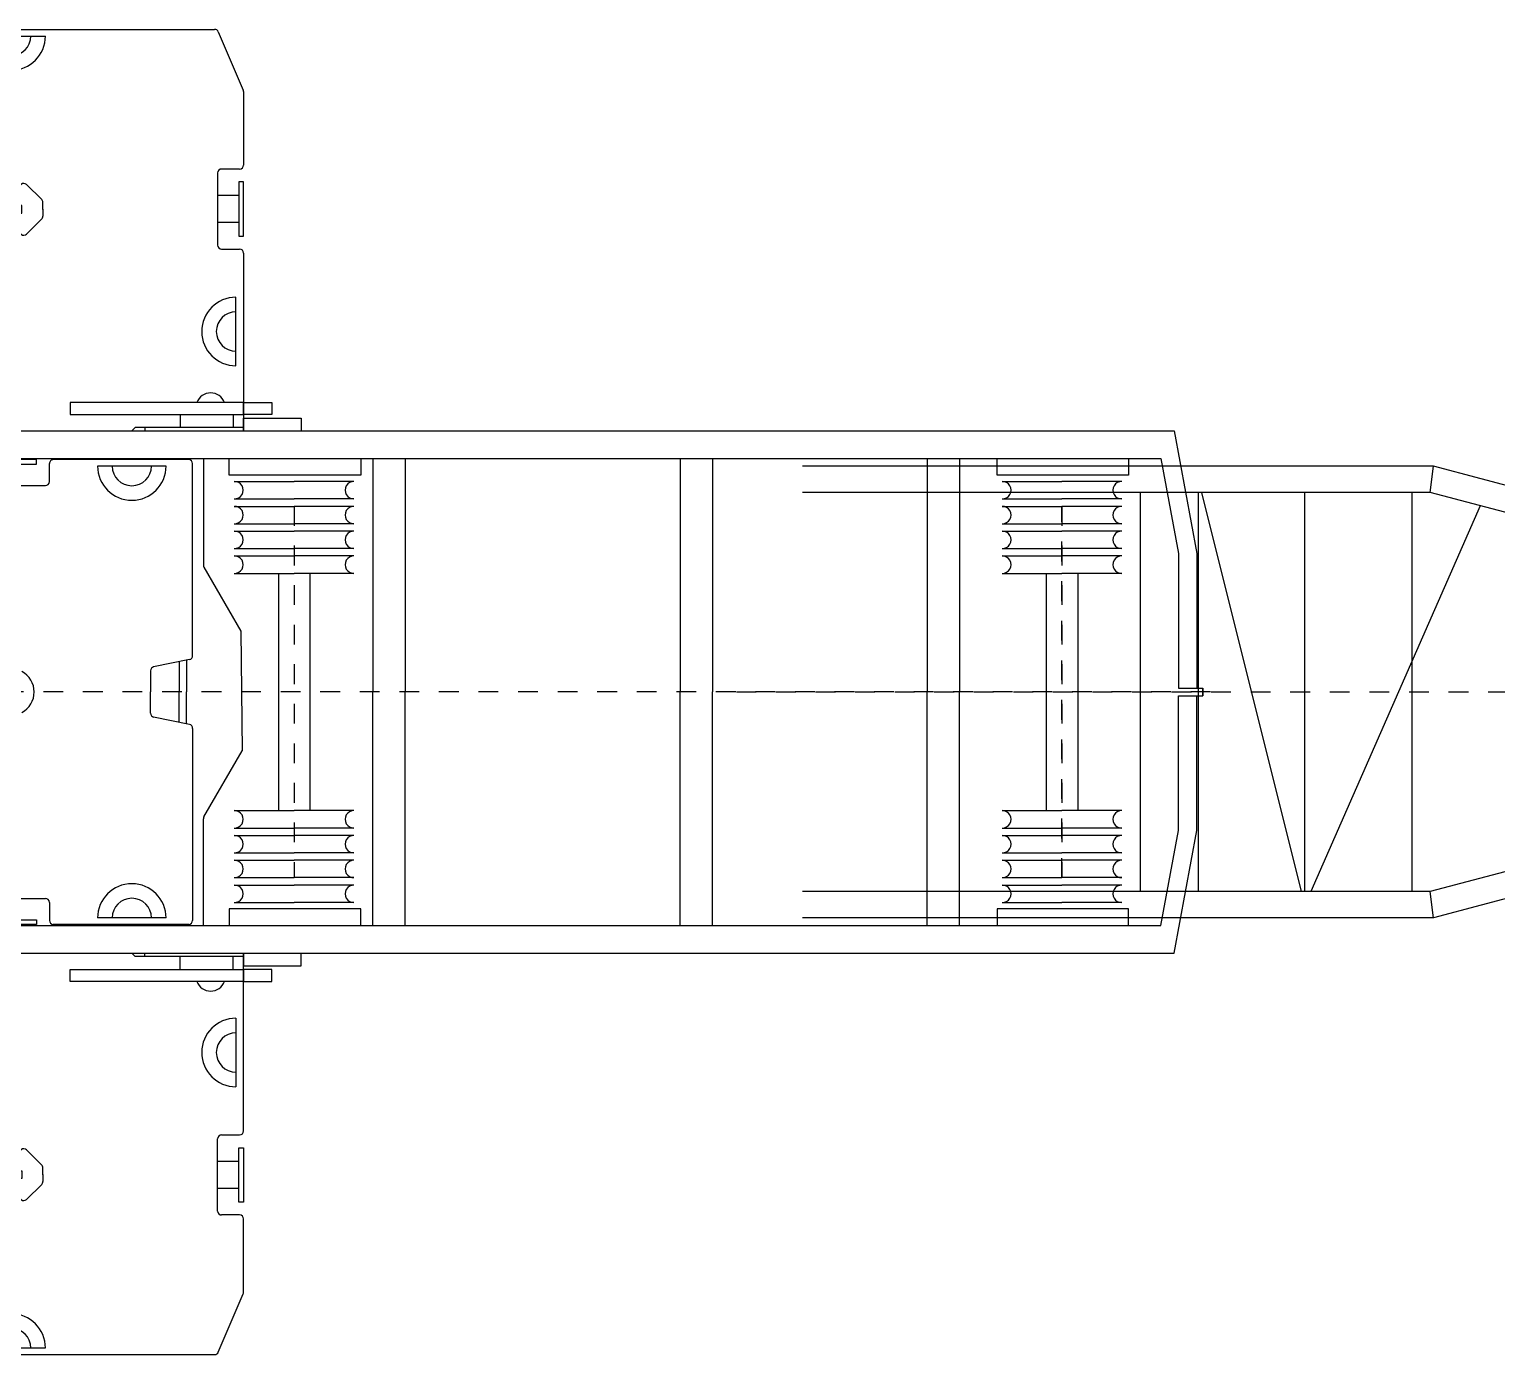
# Model space of a CAD drawing. Header units: millimetres. Extents: x 145 to 546, y 191 to 658.
# Drawn here: x 321.61 to 329.03, y 229.31 to 236.01 of the extents above; entities that cross this region are included whole.
import ezdxf

# ---------------------------------------------------------------- set-up
doc = ezdxf.new("R2010")
doc.units = ezdxf.units.MM
doc.linetypes.add('CENTER', pattern=[50.8, 31.75, -6.35, 6.35, -6.35])
doc.layers.add('Centerline', color=7, linetype='CENTER')

# ---------------------------------------------------------------- blocks, each defined once
blk = doc.blocks.new('DEMAG CC8800 CW')
for p, q in [((-1173.3, 3043.7), (-1047.2, 3337.9)), ((-1028.9, 3350), (1028.9, 3350)), ((-173.1, 3316.2), (173.1, 3316.2)), ((1047.2, 3337.9), (1173.5, 3042.9)), ((-1174.9, 2663.9), (-1174.9, 3035.8)), ((1175.1, 3035), (1175.1, 2663.9)), ((-1154.9, 2643.9), (-1063.6, 2643.9)), ((-1043.6, 2623.9), (-1043.6, 2259.2)), ((1043.8, 2623.9), (1043.8, 2259.2)), ((1155.1, 2643.9), (1063.8, 2643.9)), ((-36, 2489.2), (50.8, 2566.1)), ((154.7, 2489.1), (78.1, 2565.3)), ((-1151, 2509.6), (-1043.6, 2509.6)), ((-42.7, 2439.9), (-42.7, 2474.3)), ((160.6, 2439.9), (160.6, 2474.9)), ((1151.1, 2509.6), (1043.8, 2509.6)), ((-42.7, 2440.1), (-42.7, 2405.7)), ((-35.9, 2390.8), (51.1, 2314.1)), ((154.8, 2391.3), (78.4, 2315)), ((160.6, 2440.6), (160.7, 2405.5)), ((-1151, 2373.4), (-1043.6, 2373.4)), ((1151.1, 2373.4), (1043.8, 2373.4)), ((-1063.6, 2239.2), (-1154.9, 2239.2)), ((1063.8, 2239.2), (1155.1, 2239.2)), ((-1174.9, 1320), (-1174.9, 2219.2)), ((1175.1, 2219.2), (1175.1, 1320)), ((-1142.1, 1649.2), (-1142.1, 1995.4)), ((1136.6, 1649.2), (1136.6, 1995.4)), ((-1174.9, 1383.7), (-1104.4, 1383.7)), ((-1104.4, 1383.7), (-928.5, 1383.7)), ((-928.5, 1383.7), (-928.5, 1320)), ((626.5, 1336.4), (610.5, 1320)), ((676.3, 1336.4), (626.5, 1336.4)), ((854.7, 1403.3), (854.7, 1336.4)), ((1122.5, 1403.3), (1122.5, 1336.4)), ((-1174.9, -1180), (-1174.9, 1180)), ((971.8, 1180), (971.8, 641.6)), ((974.4, 631.6), (1161.4, 307.6)), ((1161.4, 307.6), (1167.2, -297.5)), ((974.4, -631.6), (1167.2, -297.5)), ((971.8, -1180), (971.8, -641.6)), ((-1174.9, -1320), (-1174.9, -2219.2)), ((-928.5, -1383.7), (-928.5, -1320)), ((626.5, -1336.4), (610.5, -1320)), ((1175.1, -2219.2), (1175.1, -1320)), ((-1174.9, -1383.7), (-1024.4, -1383.7)), ((-1024.4, -1383.7), (-928.5, -1383.7)), ((676.3, -1336.4), (626.5, -1336.4)), ((854.7, -1403.3), (854.7, -1336.4)), ((1122.5, -1403.3), (1122.5, -1336.4)), ((-1142.1, -1649.2), (-1142.1, -1995.4)), ((1136.6, -1649.2), (1136.6, -1995.4)), ((-1063.6, -2239.2), (-1154.9, -2239.2)), ((-1043.6, -2623.9), (-1043.6, -2259.2)), ((1043.8, -2623.9), (1043.8, -2259.2)), ((1063.8, -2239.2), (1155.1, -2239.2)), ((-1151, -2373.4), (-1043.6, -2373.4)), ((-35.9, -2390.8), (51.1, -2314.1)), ((154.8, -2391.3), (78.4, -2315)), ((1151.1, -2373.4), (1043.8, -2373.4)), ((-42.7, -2440.1), (-42.7, -2405.7)), ((-42.7, -2439.9), (-42.7, -2474.3)), ((160.6, -2440.6), (160.7, -2405.5)), ((160.6, -2439.9), (160.6, -2474.9)), ((-1151, -2509.6), (-1043.6, -2509.6)), ((-36, -2489.2), (50.8, -2566.1)), ((154.7, -2489.1), (78.1, -2565.3)), ((1151.1, -2509.6), (1043.8, -2509.6)), ((-1174.9, -2663.9), (-1174.9, -3035.8)), ((-1154.9, -2643.9), (-1063.6, -2643.9)), ((1155.1, -2643.9), (1063.8, -2643.9)), ((1175.1, -3035), (1175.1, -2663.9)), ((-1173.3, -3043.7), (-1047.2, -3337.9)), ((1047.2, -3337.9), (1173.5, -3042.9)), ((-173.1, -3316.2), (173.1, -3316.2)), ((-1028.9, -3350), (1028.9, -3350))]:
    blk.add_line(p, q)
for points in [[(-1151, 2578.9), (-1151, 2304.1), (-1174.9, 2304.1), (-1174.9, 2578.9)], [(1151.1, 2578.9), (1151.1, 2304.1), (1175.1, 2304.1), (1175.1, 2578.9)], [(-42.7, 2459.7), (-42.7, 2420.5), (53.9, 2420.5), (53.9, 2459.7)], [(1175.1, 1463.2), (1317.8, 1463.2), (1317.8, 1402.4), (1175.1, 1402.4)], [(1175.1, -1463.2), (1317.8, -1463.2), (1317.8, -1402.4), (1175.1, -1402.4)], [(-1151, -2578.9), (-1151, -2304.1), (-1174.9, -2304.1), (-1174.9, -2578.9)], [(1151.1, -2578.9), (1151.1, -2304.1), (1175.1, -2304.1), (1175.1, -2578.9)], [(-42.7, -2459.7), (-42.7, -2420.5), (53.9, -2420.5), (53.9, -2459.7)]]:
    blk.add_lwpolyline(points, close=True)
for points in [[(1075.6, 1463.2), (298.3, 1463.2), (298.3, 1403.3), (1075.6, 1403.3)], [(1075.6, 1403.3), (1175.1, 1403.3), (1175.1, 1463.2), (1075.6, 1463.2)], [(1075.6, 1336.4), (676.3, 1336.4), (676.3, 1320)], [(1175.1, 1320), (1175.1, 1336.4), (1075.6, 1336.4)], [(1175.1, 1320), (1175.1, 1383.7), (1465.9, 1383.7), (1465.9, 1320)], [(1175.1, -1336.4), (676.3, -1336.4), (676.3, -1320)], [(1175.1, -1320), (1175.1, -1383.7), (1465.9, -1383.7), (1465.9, -1320)], [(1075.6, -1463.2), (298.3, -1463.2), (298.3, -1403.3), (1075.6, -1403.3)], [(1075.6, -1403.3), (1175.1, -1403.3), (1175.1, -1463.2), (1075.6, -1463.2)]]:
    blk.add_lwpolyline(points)
for centre, radius, start, end in [((-1028.9, 3330), 20, 90, 156.80036), ((1028.9, 3330), 20, 23.16436, 90), ((0, 3316.2), 173.1, 180, 0), ((0, 3316.2), 99.3, 180, 0), ((-1154.9, 3035.8), 20, 156.80036, 180), ((1155.1, 3035), 20, 0, 23.16436), ((-1154.9, 2663.9), 20, 180, 270), ((-1063.6, 2623.9), 20, 0, 90), ((1063.8, 2623.9), 20, 90, 180), ((1155.1, 2663.9), 20, 270, 0), ((64, 2551.1), 20, 45.14796, 131.53618), ((-22.7, 2474.3), 20, 131.53618, 180), ((140.6, 2474.9), 20, 0, 45.14796), ((-22.7, 2405.8), 20, 180.13726, 228.60109), ((140.7, 2405.5), 20, 314.9893, 0.13726), ((64.3, 2329.1), 20, 228.60109, 314.9893), ((-1154.9, 2219.2), 20, 90, 180), ((-1063.6, 2259.2), 20, 270, 0), ((1063.8, 2259.2), 20, 180, 270), ((1155.1, 2219.2), 20, 0, 90), ((-1142.1, 1822.3), 173.1, 270, 90), ((1136.6, 1822.3), 173.1, 90, 270), ((-1142.1, 1822.3), 99.3, 270, 90), ((1136.6, 1822.3), 99.3, 90, 270), ((1008.5, 1437.4), 74.4, 20.25804, 159.74196), ((1008.5, 1437.4), 74.4, 20.25804, 25.51423), ((991.8, 641.6), 20, 180, 209.9901), ((991.8, -641.6), 20, 150.0099, 180), ((1008.5, -1437.4), 74.4, 200.25804, 339.74196), ((1008.5, -1437.4), 74.4, 334.48577, 339.74196), ((-1142.1, -1822.3), 173.1, 270, 90), ((1136.6, -1822.3), 173.1, 90, 270), ((-1142.1, -1822.3), 99.3, 270, 90), ((1136.6, -1822.3), 99.3, 90, 270), ((-1154.9, -2219.2), 20, 180, 270), ((1155.1, -2219.2), 20, 270, 0), ((-1063.6, -2259.2), 20, 0, 90), ((1063.8, -2259.2), 20, 90, 180), ((64.3, -2329.1), 20, 45.0107, 131.39891), ((-22.7, -2405.8), 20, 131.39891, 179.86274), ((140.7, -2405.5), 20, 359.86274, 45.0107), ((-22.7, -2474.3), 20, 180, 228.46382), ((140.6, -2474.9), 20, 314.85204, 0), ((64, -2551.1), 20, 228.46382, 314.85204), ((-1154.9, -2663.9), 20, 90, 180), ((-1063.6, -2623.9), 20, 270, 0), ((1063.8, -2623.9), 20, 180, 270), ((1155.1, -2663.9), 20, 0, 90), ((-1154.9, -3035.8), 20, 180, 203.19964), ((1155.1, -3035), 20, 336.83564, 0), ((0, -3316.2), 173.1, 0, 180), ((0, -3316.2), 99.3, 0, 180), ((1028.9, -3330), 20, 270, 336.83564), ((-1028.9, -3330), 20, 203.19964, 270)]:
    blk.add_arc(centre, radius, start, end)
blk = doc.blocks.new('DEMAG CC8800 PLATFORM TV')
for p, q in [((-15445.8, 1320), (-15561.7, 700)), ((-6221, 1320), (-15445.8, 1320)), ((-15378.8, 1180), (-15468.5, 700)), ((-6038.7, 1180), (-15378.8, 1180)), ((-14361.3, 1180), (-14361.3, 0)), ((-14197.4, 1180), (-14197.4, 0)), ((-13113.2, 1180), (-13113.2, 0)), ((-12949.3, 1180), (-12949.3, 0)), ((-11559.2, 1180), (-11559.2, 0)), ((-11395.2, 1180), (-11395.2, 0)), ((-10484.7, 183.8), (-10484.7, 1154.9)), ((-10464.7, 1174.9), (-9780.5, 1174.9)), ((-10464.7, 1174.9), (-9780.5, 1174.9)), ((-10350.6, 1142.1), (-10004.3, 1142.1)), ((-10350.6, 1142.1), (-10004.3, 1142.1)), ((-9760.5, 1063.6), (-9760.5, 1154.9)), ((-9760.5, 1063.6), (-9760.5, 1154.9)), ((-15181.5, 1064), (-14879.1, 1064)), ((-14576.7, 1064), (-14879.1, 1064)), ((-11300.4, 1064), (-10998, 1064)), ((-10695.5, 1064), (-10998, 1064)), ((-9375.9, 1043.6), (-9740.5, 1043.6)), ((-9375.9, 1043.6), (-9740.5, 1043.6)), ((-15181.5, 976.3), (-14879.1, 976.3)), ((-14576.7, 976.3), (-14879.1, 976.3)), ((-11300.4, 976.3), (-10998, 976.3)), ((-10695.5, 976.3), (-10998, 976.3)), ((-15181.5, 938.5), (-14879.1, 938.5)), ((-14576.7, 938.5), (-14879.1, 938.5)), ((-11300.4, 938.5), (-10998, 938.5)), ((-10695.5, 938.5), (-10998, 938.5)), ((-15181.5, 850.8), (-14879.1, 850.8)), ((-14576.7, 850.8), (-14879.1, 850.8)), ((-11300.4, 850.8), (-10998, 850.8)), ((-10695.5, 850.8), (-10998, 850.8)), ((-15181.5, 813), (-14879.1, 813)), ((-14576.7, 813), (-14879.1, 813)), ((-11300.4, 813), (-10998, 813)), ((-10695.5, 813), (-10998, 813)), ((-15561.7, 700), (-15561.7, 20)), ((-15468.5, 700), (-15468.5, 20)), ((-15181.5, 725.3), (-14879.1, 725.3)), ((-15181.5, 687.6), (-14879.1, 687.6)), ((-14576.7, 725.3), (-14879.1, 725.3)), ((-14576.7, 687.6), (-14879.1, 687.6)), ((-11300.4, 725.3), (-10998, 725.3)), ((-11300.4, 687.6), (-10998, 687.6)), ((-10695.5, 725.3), (-10998, 725.3)), ((-10695.5, 687.6), (-10998, 687.6)), ((-15181.5, 599.9), (-14879.1, 599.9)), ((-14959, -599.9), (-14959, 599.9)), ((-14576.7, 599.9), (-14879.1, 599.9)), ((-14799.2, -599.9), (-14799.2, 599.9)), ((-11300.4, 599.9), (-10998, 599.9)), ((-11077.9, -599.9), (-11077.9, 599.9)), ((-10695.5, 599.9), (-10998, 599.9)), ((-10918.1, -599.9), (-10918.1, 599.9)), ((-10468.8, 164.3), (-10287.5, 126.8)), ((-10453.1, 161), (-10453.1, 0)), ((-10417.5, 153.7), (-10417.5, 0)), ((-10271.5, 107.2), (-10271.5, 0)), ((-15468.5, 20), (-15592.3, 20)), ((-15592.3, -20), (-15592.3, 20)), ((-15468.5, 20), (-15592.3, 20)), ((-15592.3, 20), (-15592.3, -20)), ((-15468.5, -20), (-15592.3, -20)), ((-15468.5, -20), (-15592.3, -20)), ((-15561.7, -700), (-15561.7, -20)), ((-15468.5, -700), (-15468.5, -20)), ((-14361.3, -1180), (-14361.3, 0)), ((-14197.4, -1180), (-14197.4, 0)), ((-13113.2, -1180), (-13113.2, 0)), ((-12949.3, -1180), (-12949.3, 0)), ((-11559.2, -1180), (-11559.2, 0)), ((-11395.2, -1180), (-11395.2, 0)), ((-10453.1, -161), (-10453.1, 0)), ((-10417.5, -153.7), (-10417.5, 0)), ((-10271.5, -107.2), (-10271.5, 0)), ((-10468.8, -164.3), (-10287.5, -126.8)), ((-10484.7, -183.8), (-10484.7, -1154.9)), ((-11395.2, -1180), (-11395.2, -530)), ((-15181.5, -599.9), (-14879.1, -599.9)), ((-14576.7, -599.9), (-14879.1, -599.9)), ((-11300.4, -599.9), (-10998, -599.9)), ((-10695.5, -599.9), (-10998, -599.9)), ((-15445.8, -1320), (-15561.7, -700)), ((-15378.8, -1180), (-15468.5, -700)), ((-15181.5, -687.6), (-14879.1, -687.6)), ((-15181.5, -725.3), (-14879.1, -725.3)), ((-14576.7, -687.6), (-14879.1, -687.6)), ((-14576.7, -725.3), (-14879.1, -725.3)), ((-11300.4, -687.6), (-10998, -687.6)), ((-11300.4, -725.3), (-10998, -725.3)), ((-10695.5, -687.6), (-10998, -687.6)), ((-10695.5, -725.3), (-10998, -725.3)), ((-15181.5, -813), (-14879.1, -813)), ((-14576.7, -813), (-14879.1, -813)), ((-11300.4, -813), (-10998, -813)), ((-10695.5, -813), (-10998, -813)), ((-15181.5, -850.8), (-14879.1, -850.8)), ((-14576.7, -850.8), (-14879.1, -850.8)), ((-11300.4, -850.8), (-10998, -850.8)), ((-10695.5, -850.8), (-10998, -850.8)), ((-15181.5, -938.5), (-14879.1, -938.5)), ((-14576.7, -938.5), (-14879.1, -938.5)), ((-11300.4, -938.5), (-10998, -938.5)), ((-10695.5, -938.5), (-10998, -938.5)), ((-15181.5, -976.3), (-14879.1, -976.3)), ((-14576.7, -976.3), (-14879.1, -976.3)), ((-11300.4, -976.3), (-10998, -976.3)), ((-10695.5, -976.3), (-10998, -976.3)), ((-15181.5, -1064), (-14879.1, -1064)), ((-14576.7, -1064), (-14879.1, -1064)), ((-11300.4, -1064), (-10998, -1064)), ((-10695.5, -1064), (-10998, -1064)), ((-9760.5, -1063.6), (-9760.5, -1154.9)), ((-9760.5, -1063.6), (-9760.5, -1154.9)), ((-9375.9, -1043.6), (-9740.5, -1043.6)), ((-9375.9, -1043.6), (-9740.5, -1043.6)), ((-6038.7, -1180), (-15378.8, -1180)), ((-10464.7, -1174.9), (-9780.5, -1174.9)), ((-10464.7, -1174.9), (-9780.5, -1174.9)), ((-10350.6, -1142.1), (-10004.3, -1142.1)), ((-10350.6, -1142.1), (-10004.3, -1142.1)), ((-6221, -1320), (-15445.8, -1320))]:
    blk.add_line(p, q)
for points in [[(-14551.2, 1180), (-15216.3, 1180), (-15216.3, 1096.1), (-14551.2, 1096.1)], [(-10670, 1180), (-11335.1, 1180), (-11335.1, 1096.1), (-10670, 1096.1)], [(-9420.8, 1151), (-9695.6, 1151), (-9695.6, 1174.9), (-9420.8, 1174.9)], [(-9420.8, 1151), (-9695.6, 1151), (-9695.6, 1174.9), (-9420.8, 1174.9)], [(-14551.2, -1180), (-15216.3, -1180), (-15216.3, -1096.1), (-14551.2, -1096.1)], [(-10670, -1180), (-11335.1, -1180), (-11335.1, -1096.1), (-10670, -1096.1)], [(-9420.8, -1151), (-9695.6, -1151), (-9695.6, -1174.9), (-9420.8, -1174.9)], [(-9420.8, -1151), (-9695.6, -1151), (-9695.6, -1174.9), (-9420.8, -1174.9)]]:
    blk.add_lwpolyline(points, close=True)
for centre, radius, start, end in [((-10464.7, 1154.9), 20, 90, 180), ((-10177.4, 1142.1), 173.1, 180, 0), ((-10177.4, 1142.1), 173.1, 180, 0), ((-10177.4, 1142.1), 99.3, 180, 0), ((-10177.4, 1142.1), 99.3, 180, 0), ((-9780.5, 1154.9), 20, 0, 90), ((-9780.5, 1154.9), 20, 0, 90), ((-15180.3, 1020.1), 43.9, 268.40019, 91.59981), ((-14577.9, 1020.1), 43.9, 88.40019, 271.59981), ((-11299.2, 1020.1), 43.9, 268.40019, 91.59981), ((-10696.8, 1020.1), 43.9, 88.40019, 271.59981), ((-9740.5, 1063.6), 20, 180, 270), ((-9740.5, 1063.6), 20, 180, 270), ((-15180.3, 894.6), 43.9, 268.40019, 91.59981), ((-14577.9, 894.6), 43.9, 88.40019, 271.59981), ((-11299.2, 894.6), 43.9, 268.40019, 91.59981), ((-10696.8, 894.6), 43.9, 88.40019, 271.59981), ((-15180.3, 769.2), 43.9, 268.40019, 91.59981), ((-14577.9, 769.2), 43.9, 88.40019, 271.59981), ((-11299.2, 769.2), 43.9, 268.40019, 91.59981), ((-10696.8, 769.2), 43.9, 88.40019, 271.59981), ((-15180.3, 643.7), 43.9, 268.40019, 91.59981), ((-14577.9, 643.7), 43.9, 88.40019, 271.59981), ((-11299.2, 643.7), 43.9, 268.40019, 91.59981), ((-10696.8, 643.7), 43.9, 88.40019, 271.59981), ((-10464.7, 183.8), 20, 180, 258.31189), ((-10291.5, 107.2), 20, 0, 78.31189), ((-9567.2, 0), 116.7, 117.37883, 180), ((-9567.2, 0), 116.7, 180, 242.62117), ((-10291.5, -107.2), 20, 281.68811, 0), ((-10464.7, -183.8), 20, 101.68811, 180), ((-15180.3, -643.7), 43.9, 268.40019, 91.59981), ((-14577.9, -643.7), 43.9, 88.40019, 271.59981), ((-11299.2, -643.7), 43.9, 268.40019, 91.59981), ((-10696.8, -643.7), 43.9, 88.40019, 271.59981), ((-15180.3, -769.2), 43.9, 268.40019, 91.59981), ((-14577.9, -769.2), 43.9, 88.40019, 271.59981), ((-11299.2, -769.2), 43.9, 268.40019, 91.59981), ((-10696.8, -769.2), 43.9, 88.40019, 271.59981), ((-15180.3, -894.6), 43.9, 268.40019, 91.59981), ((-14577.9, -894.6), 43.9, 88.40019, 271.59981), ((-11299.2, -894.6), 43.9, 268.40019, 91.59981), ((-10696.8, -894.6), 43.9, 88.40019, 271.59981), ((-15180.3, -1020.1), 43.9, 268.40019, 91.59981), ((-14577.9, -1020.1), 43.9, 88.40019, 271.59981), ((-11299.2, -1020.1), 43.9, 268.40019, 91.59981), ((-10696.8, -1020.1), 43.9, 88.40019, 271.59981), ((-10177.4, -1142.1), 173.1, 0, 180), ((-10177.4, -1142.1), 173.1, 0, 180), ((-10177.4, -1142.1), 99.3, 0, 180), ((-10177.4, -1142.1), 99.3, 0, 180), ((-9740.5, -1063.6), 20, 90, 180), ((-9740.5, -1063.6), 20, 90, 180), ((-10464.7, -1154.9), 20, 180, 270), ((-9780.5, -1154.9), 20, 270, 0), ((-9780.5, -1154.9), 20, 270, 0)]:
    blk.add_arc(centre, radius, start, end)
at = {"layer": 'Centerline'}
for p, q in [((-14879.1, -940), (-14879.1, 940)), ((-14879.1, 940), (-14879.1, -940)), ((-10998, -940), (-10998, 940)), ((-15630.1, 0), (941.6, 0))]:
    blk.add_line(p, q, dxfattribs=at)
at = {"rotation": 180.0000000000001}
blk.add_blockref('DEMAG CC8800 CW', (-9567.2, 0), dxfattribs=at)
blk = doc.blocks.new('DEMAG CC8800 SUPERLIFT 19 M TV')
for p, q in [((16757.6, 1141.5), (13568.1, 1141.5)), ((16740.3, 1008.5), (16757.6, 1141.5)), ((19017, 544.3), (16757.6, 1141.5)), ((16740.3, 1008.5), (13568.1, 1008.5)), ((15276.1, -1008.5), (15276.1, 1008.5)), ((15569.5, -1008.5), (15569.5, 1008.5)), ((16090.7, -1008.5), (15586.1, 1008.5)), ((16107.3, -1008.5), (16107.3, 1008.5)), ((16650, -1008.5), (16650, 1008.5)), ((18773.2, 471.2), (16740.3, 1008.5)), ((16994.2, 941.4), (16136.6, -1008.5)), ((18773.2, -471.2), (16740.3, -1008.5)), ((19017, -544.3), (16757.6, -1141.5)), ((16740.3, -1008.5), (13568.1, -1008.5)), ((16757.6, -1141.5), (16740.3, -1008.5)), ((16757.6, -1141.5), (13568.1, -1141.5))]:
    blk.add_line(p, q)
at = {"layer": 'Centerline'}
blk.add_line((13233.7, 0), (20948.2, 0), dxfattribs=at)

msp = doc.modelspace()

# ---------------------------------------------------------------- block references
at = {"xscale": 0.001000000003841706, "yscale": 0.001000000000203727, "zscale": 0.001}
msp.add_blockref('DEMAG CC8800 SUPERLIFT 19 M TV', (311.9537, 232.6644), dxfattribs=at)
at = {"xscale": 0.001000000003841706, "yscale": 0.001000000000203727, "zscale": 0.001, "rotation": 180}
msp.add_blockref('DEMAG CC8800 PLATFORM TV', (311.9537, 232.6644), dxfattribs=at)

doc.saveas('drawing.dxf')
